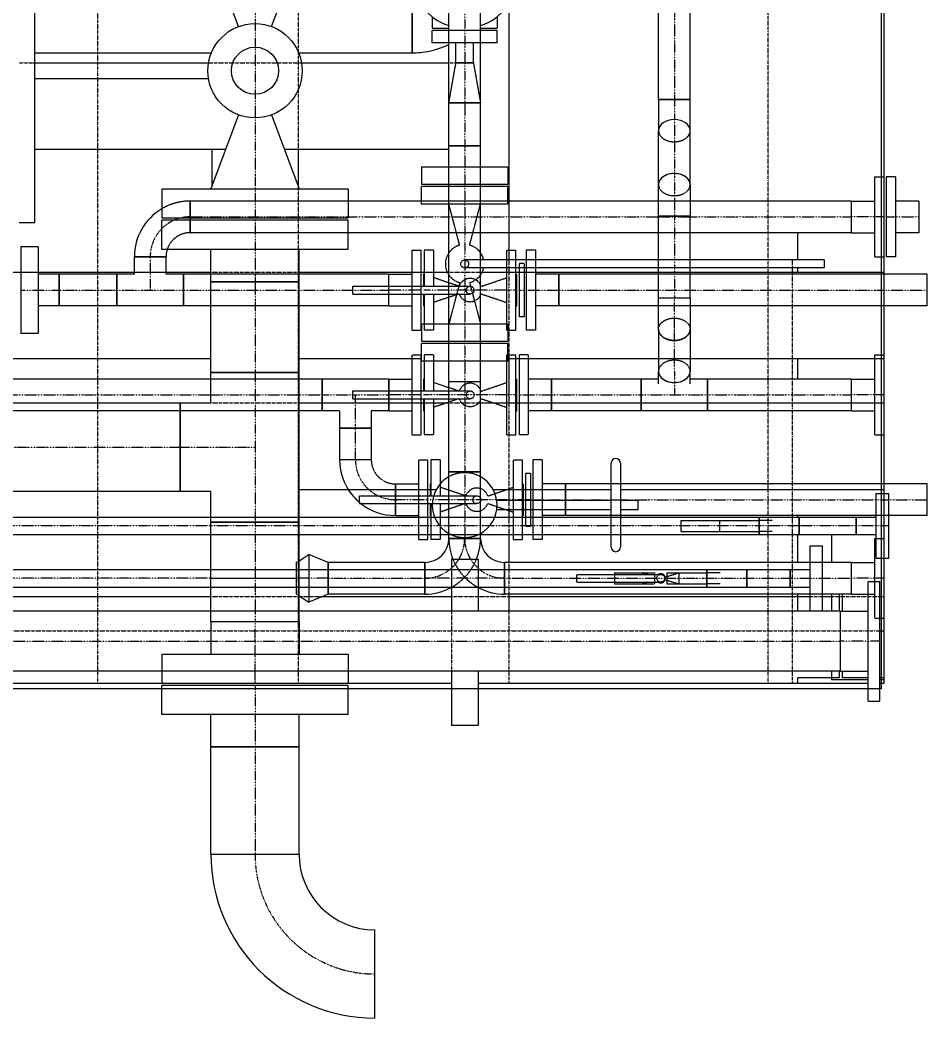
# Model space of a CAD drawing. Header units: millimetres. Extents: x -10011772 to -8149599, y 2847708 to 3434448.
# Drawn here: x -9516151 to -9512690, y 3169113 to 3172922 of the extents above; entities that cross this region are included whole.
import ezdxf

# ---------------------------------------------------------------- set-up
doc = ezdxf.new("R2010")
doc.units = ezdxf.units.MM
for name, pattern in [('DASHDOT2', [0.5, 0.25, -0.125, 0, -0.125]), ('DIVIDE2', [0.625, 0.25, -0.125, 0, -0.125, 0, -0.125]), ('HIDDEN2', [0.1875, 0.125, -0.0625])]:
    doc.linetypes.add(name, pattern=pattern)
doc.layers.add('总平面底图', color=9, linetype='Continuous')

# ---------------------------------------------------------------- blocks, each defined once
blk = doc.blocks.new('总平面底图 爆炸危险区 LOCATION I')
at = {"layer": '总平面底图', "linetype": 'Continuous'}
for p, q in [((218300, 121747.8), (218300, 124271.6)), ((217400, 123869.6), (217400, 122673.6)), ((217400, 122673.6), (217400, 123869.6)), ((217469.8, 121874.8), (217469.8, 123295.4)), ((217530.1, 121874.8), (217530.1, 123295.4)), ((217869.8, 122585.4), (217869.8, 123017.6)), ((217930.1, 122585.4), (217930.1, 123017.6)), ((216680, 122640.2), (216680, 122929.8)), ((217068.5, 122724.6), (217015.8, 122865.6)), ((217131.4, 122724.6), (217184.1, 122865.6)), ((217583.9, 122767.3), (217583.9, 122279.1)), ((217438, 122743), (217438, 122721.6)), ((217561.9, 122743), (217561.9, 122721.6)), ((217438, 122721.6), (217469.8, 122721.6)), ((217530.1, 122721.6), (217561.9, 122721.6)), ((217469.8, 122717.1), (217438, 122717.1)), ((217438, 122693.3), (217438, 122717.1)), ((217561.9, 122717.1), (217530.1, 122717.1)), ((217561.9, 122693.3), (217561.9, 122717.1)), ((217469.8, 122693.3), (217438, 122693.3)), ((217561.9, 122693.3), (217530.1, 122693.3)), ((217016.3, 122673.6), (216680, 122673.6)), ((217400, 122673.6), (217183.6, 122673.6)), ((216680, 122655.6), (217011.3, 122655.6)), ((216680, 122655.2), (217011.2, 122655.2)), ((217188.6, 122655.6), (217469.8, 122655.6)), ((216680, 122350.7), (216680, 122640.2)), ((216680, 122625.2), (217011.2, 122625.2)), ((217869.8, 122585.4), (217930.1, 122585.4)), ((217900, 122585.4), (217869.8, 122585.4)), ((217869.8, 122585.4), (217869.8, 122525.9)), ((217930.1, 122585.4), (217900, 122585.4)), ((217930.1, 122525.9), (217930.1, 122585.4)), ((217068.5, 122555.9), (217015.8, 122414.9)), ((217131.4, 122555.9), (217184.1, 122414.9)), ((217869.8, 122423), (217869.8, 122525.8)), ((217930.1, 122423), (217930.1, 122525.8)), ((216680, 122490.5), (217044, 122490.5)), ((217017.7, 122490.5), (217017.7, 122419.8)), ((217155.9, 122490.5), (217469.8, 122490.5)), ((217182.5, 122490.5), (217182.5, 122419.1)), ((217417.4, 122456.9), (217469.8, 122456.9)), ((217417.4, 122456.9), (217417.4, 122423.6)), ((217530.1, 122456.9), (217582.5, 122456.9)), ((217582.5, 122456.9), (217582.5, 122423.6)), ((218304.4, 122437.5), (218304.4, 122361.3)), ((218321.9, 122437.5), (218304.4, 122437.5)), ((218321.9, 122437.5), (218321.9, 122361.3)), ((217417.4, 122423.6), (217469.8, 122423.6)), ((217469.8, 122419.1), (217417.4, 122419.1)), ((217417.4, 122385.8), (217417.4, 122419.1)), ((217530.1, 122423.6), (217582.5, 122423.6)), ((217582.5, 122419.1), (217530.1, 122419.1)), ((217582.5, 122385.8), (217582.5, 122419.1)), ((217869.8, 122363.4), (217869.8, 122423)), ((217930.1, 122423), (217930.1, 122363.4)), ((216922.2, 122414.9), (217100, 122414.9)), ((216922.2, 122414.9), (216922.2, 122359.3)), ((217015.8, 122414.9), (217100, 122414.9)), ((217017.7, 122414.9), (217017.7, 122414.9)), ((217100, 122414.9), (217184.1, 122414.9)), ((217100, 122414.9), (217277.8, 122414.9)), ((217182.5, 122414.9), (217182.5, 122414.9)), ((217277.8, 122414.9), (217277.8, 122359.3)), ((217417.4, 122391.4), (217277.8, 122391.4)), ((217469.8, 122385.8), (217417.4, 122385.8)), ((217582.5, 122385.8), (217530.1, 122385.8)), ((217869.8, 122391.4), (217583.9, 122391.4)), ((218199.9, 122391.4), (217930.1, 122391.4)), ((218366.4, 122391.4), (218321.9, 122391.4)), ((218366.4, 122391.4), (218366.4, 122361.3)), ((216922.2, 122359.3), (217100, 122359.3)), ((216976.2, 122354.9), (216976.2, 122359.3)), ((216976.2, 122359.3), (216976.2, 122354.9)), ((217100, 122359.3), (217277.8, 122359.3)), ((217869.8, 122363.4), (217930.1, 122363.4)), ((217869.8, 122279.1), (217869.8, 122363.4)), ((217930.1, 122279.1), (217930.1, 122363.4)), ((218304.4, 122361.3), (218304.4, 122285.1)), ((218321.9, 122361.3), (218321.9, 122285.1)), ((218366.4, 122361.3), (218366.4, 122331.1)), ((216650, 122350.7), (216680, 122350.7)), ((217100, 122354.9), (216922.2, 122354.9)), ((216922.2, 122299.3), (216922.2, 122354.9)), ((217277.8, 122354.9), (217100, 122354.9)), ((217277.8, 122299.3), (217277.8, 122354.9)), ((217469.8, 122331.1), (217277.8, 122331.1)), ((217869.8, 122331.1), (217583.9, 122331.1)), ((218199.9, 122331.1), (217930.1, 122331.1)), ((218135.1, 122331.1), (218135.1, 122279.1)), ((218366.4, 122331.1), (218321.9, 122331.1)), ((216653.1, 122304.1), (216653.1, 122256.1)), ((216686.4, 122304.1), (216653.1, 122304.1)), ((216686.4, 122304.1), (216686.4, 122256.1)), ((216930.2, 122285.1), (216869.8, 122285.1)), ((216869.8, 122256.1), (216869.8, 122285.1)), ((216869.8, 122285.1), (216930.2, 122285.1)), ((217100, 122299.3), (216922.2, 122299.3)), ((216930.2, 122256.1), (216930.2, 122285.1)), ((217015.8, 122237.5), (217015.8, 122299.3)), ((217277.8, 122299.3), (217100, 122299.3)), ((217184.1, 122237.5), (217184.1, 122299.3)), ((217399.5, 122256.1), (217399.5, 122297.8)), ((217399.5, 122297.8), (217417.1, 122297.8)), ((217417.1, 122256.1), (217417.1, 122297.8)), ((217423, 122297.8), (217423, 122256.1)), ((217440.5, 122297.8), (217423, 122297.8)), ((217440.5, 122297.8), (217440.5, 122256.1)), ((217583.9, 122297.8), (217597.8, 122297.8)), ((217597.8, 122279.1), (217597.8, 122297.8)), ((217617.6, 122297.8), (217617.6, 122279.1)), ((217635.1, 122297.8), (217617.6, 122297.8)), ((217635.1, 122297.8), (217635.1, 122279.1)), ((218321.9, 122285.1), (218304.4, 122285.1)), ((218185.8, 122279.1), (217530.1, 122279.1)), ((218185.8, 122264.1), (217530.1, 122264.1)), ((217583.9, 122264.1), (217583.9, 122256.1)), ((217597.8, 122256.1), (217597.8, 122264.1)), ((217603.8, 122264.1), (217603.8, 122256.1)), ((217613.2, 122264.1), (217613.2, 122256.1)), ((217617.6, 122264.1), (217617.6, 122256.1)), ((217635.1, 122264.1), (217635.1, 122256.1)), ((217869.8, 122256.1), (217869.8, 122264.1)), ((217930.1, 122256.1), (217930.1, 122264.1)), ((218135.1, 122264.1), (218135.1, 122256.1)), ((218185.8, 122279.1), (218185.8, 122271.6)), ((218185.8, 122271.6), (218185.8, 122264.1)), ((216165, 122256.1), (217015.8, 122256.1)), ((217184.1, 122256.1), (217466.5, 122256.1)), ((217533.4, 122256.1), (218300, 122256.1)), ((218382.1, 122251.7), (218300, 122251.7)), ((218382.1, 122221.6), (218382.1, 122251.7)), ((217100, 122237.5), (217015.8, 122237.5)), ((217015.8, 122237.5), (217184.1, 122237.5)), ((217015.8, 122064.3), (217015.8, 122237.5)), ((217184.1, 122237.5), (217100, 122237.5)), ((217184.1, 122064.3), (217184.1, 122237.5)), ((218382.1, 122191.4), (218382.1, 122221.6)), ((218382.1, 122191.4), (218300, 122191.4)), ((217417.4, 122157.3), (217469.8, 122157.3)), ((217417.4, 122157.3), (217417.4, 122124)), ((217530.1, 122157.3), (217582.5, 122157.3)), ((217582.5, 122157.3), (217582.5, 122124)), ((217417.4, 122124), (217469.8, 122124)), ((217469.8, 122119.5), (217417.4, 122119.5)), ((217417.4, 122086.2), (217417.4, 122119.5)), ((217530.1, 122124), (217582.5, 122124)), ((217582.5, 122119.5), (217530.1, 122119.5)), ((217582.5, 122086.2), (217582.5, 122119.5)), ((216490.9, 122091), (217015.8, 122091)), ((217184.1, 122091), (217417.4, 122091)), ((217399.5, 122029.1), (217399.5, 122091)), ((217417.1, 122029.1), (217417.1, 122091)), ((217469.8, 122086.2), (217417.4, 122086.2)), ((217423, 122086.2), (217423, 122029.1)), ((217440.5, 122086.2), (217440.5, 122029.1)), ((217582.5, 122086.2), (217530.1, 122086.2)), ((217582.5, 122091), (218300, 122091)), ((217583.9, 122091), (217583.9, 122006.4)), ((217597.8, 122021.6), (217597.8, 122091)), ((217603.8, 122091), (217603.8, 122021.6)), ((217621.3, 122091), (217621.3, 122021.6)), ((217869.8, 122091), (217869.8, 122066.5)), ((217930.1, 122091), (217930.1, 122066.5)), ((218135.1, 122091), (218135.1, 122051.7)), ((217184.1, 122064.3), (217015.8, 122064.3)), ((217015.8, 122005.7), (217015.8, 122064.3)), ((217015.8, 122064.3), (217184.1, 122064.3)), ((217017.7, 122064.3), (217017.7, 122064.3)), ((217182.5, 122064.3), (217182.5, 122064.3)), ((217184.1, 121778.8), (217184.1, 122064.3)), ((217869.8, 122042.9), (217869.8, 122066.5)), ((217930.1, 122042.9), (217930.1, 122066.5)), ((217015.8, 122051.7), (216508.7, 122051.7)), ((217228.1, 122051.7), (217184.1, 122051.7)), ((217228.1, 122051.7), (217228.1, 122006.4)), ((217355.1, 122051.7), (217228.1, 122051.7)), ((217228.1, 122006.4), (217228.1, 122051.7)), ((217355.1, 122051.7), (217355.1, 122029.1)), ((217355.1, 122029.1), (217355.1, 122051.7)), ((217355.1, 122051.7), (217399.5, 122051.7)), ((217421.5, 122051.7), (217421.5, 122029.1)), ((217423, 122051.2), (217421.5, 122051.7)), ((217469.8, 122035.3), (217440.5, 122045.3)), ((217597.8, 122051.2), (217599.3, 122051.7)), ((217599.3, 122006.4), (217599.3, 122051.7)), ((217665.7, 122051.7), (217621.3, 122051.7)), ((217665.7, 122051.7), (217665.7, 122021.6)), ((217665.7, 122006.4), (217665.7, 122051.7)), ((217836.5, 122051.7), (217665.7, 122051.7)), ((217836.5, 122006.4), (217836.5, 122051.7)), ((217836.5, 122051.7), (217836.5, 122042.9)), ((217869.8, 122051.7), (217836.5, 122051.7)), ((217836.5, 122042.9), (217836.5, 122006.4)), ((217963.5, 122051.7), (217930.1, 122051.7)), ((217963.5, 122051.7), (217963.5, 122042.9)), ((217963.5, 122006.4), (217963.5, 122051.7)), ((218199.9, 122051.7), (217963.5, 122051.7)), ((217963.5, 122042.9), (217963.5, 122006.4)), ((217286.6, 122021.6), (217286.6, 122029.1)), ((217286.6, 122029.1), (217469.8, 122029.1)), ((217286.6, 122014.1), (217286.6, 122021.6)), ((217597.8, 122006.4), (217597.8, 122021.6)), ((217603.8, 122021.6), (217603.8, 122006.4)), ((217621.3, 122021.6), (217621.3, 122006.4)), ((217665.7, 122021.6), (217665.7, 122006.4)), ((216490.9, 122006.4), (217015.8, 122006.4)), ((216957.2, 122005.7), (216552.7, 122005.7)), ((216957.2, 121837.4), (216957.2, 122005.7)), ((216957.2, 122005.7), (216957.2, 121921.6)), ((217015.8, 122005.7), (216957.2, 122005.7)), ((217184.1, 122006.4), (217469.8, 122006.4)), ((217286.6, 122014.1), (217469.8, 122014.1)), ((217355.1, 122014.1), (217355.1, 122006.4)), ((217355.1, 122006.4), (217355.1, 122014.1)), ((217399.5, 122006.4), (217399.5, 122014.1)), ((217417.1, 122006.4), (217417.1, 122014.1)), ((217421.5, 122014.1), (217421.5, 122006.4)), ((217423, 122014.1), (217423, 122006.4)), ((217440.5, 122014.1), (217440.5, 122006.4)), ((217469.8, 122007.8), (217465.8, 122006.4)), ((217530.1, 122006.4), (218300, 122006.4)), ((216957.2, 121921.6), (216957.2, 121837.4)), ((217779.4, 121731.3), (217779.4, 121891.3)), ((217797.1, 121891.3), (217797.1, 121731.3)), ((217469.8, 121874.8), (217530.1, 121874.8)), ((217530.1, 121874.8), (217469.8, 121874.8)), ((217469.8, 121747.8), (217469.8, 121874.8)), ((217469.8, 121874.8), (217469.8, 121874.8)), ((217530.1, 121747.8), (217530.1, 121874.8)), ((217530.1, 121874.8), (217530.1, 121874.8)), ((218382.1, 121851.7), (218300, 121851.7)), ((218382.1, 121821.6), (218382.1, 121851.7)), ((216957.2, 121837.4), (216552.7, 121837.4)), ((216957.2, 121841.3), (216957.2, 121841.3)), ((217015.8, 121837.4), (216957.2, 121837.4)), ((217015.8, 121778.8), (217015.8, 121837.4)), ((217184.1, 121841.3), (217445.8, 121841.3)), ((217299.3, 121821.6), (217299.3, 121829.1)), ((217299.3, 121829.1), (217440.7, 121829.1)), ((217367.8, 121841.3), (217367.8, 121829.1)), ((217367.8, 121829.1), (217367.8, 121841.3)), ((217412.2, 121829.1), (217412.2, 121841.3)), ((217429.8, 121829.1), (217429.8, 121841.3)), ((217434.2, 121841.3), (217434.2, 121829.1)), ((217435.7, 121841.3), (217435.7, 121829.1)), ((217554.1, 121841.3), (217779.4, 121841.3)), ((217583.9, 121841.3), (217583.9, 121820.2)), ((217593, 121821.6), (217593, 121841.3)), ((217610.5, 121821.6), (217610.5, 121841.3)), ((217612, 121820.2), (217612, 121841.3)), ((217616.5, 121821.6), (217616.5, 121841.3)), ((217625.9, 121821.6), (217625.9, 121841.3)), ((217630.3, 121841.3), (217630.3, 121821.6)), ((217647.8, 121841.3), (217647.8, 121821.6)), ((217692.3, 121821.6), (217692.3, 121841.3)), ((217692.3, 121841.3), (217692.3, 121821.6)), ((217797.1, 121841.3), (218300, 121841.3)), ((218285.1, 121771.6), (218285.1, 121833.5)), ((218285.1, 121833.5), (218308.9, 121833.5)), ((218308.9, 121771.6), (218308.9, 121833.5)), ((217299.3, 121814.1), (217299.3, 121821.6)), ((217299.3, 121814.1), (217438.1, 121814.1)), ((217367.8, 121814.1), (217367.8, 121791.4)), ((217367.8, 121791.4), (217367.8, 121814.1)), ((217412.2, 121788.3), (217412.2, 121814.1)), ((217429.8, 121788.3), (217429.8, 121814.1)), ((217434.2, 121814.1), (217434.2, 121791.4)), ((217435.7, 121814.1), (217435.7, 121788.3)), ((217779.4, 121820.2), (217561.2, 121820.2)), ((217593, 121820.2), (217593, 121821.6)), ((217610.5, 121820.2), (217610.5, 121821.6)), ((217616.5, 121820.2), (217616.5, 121821.6)), ((217625.9, 121820.2), (217625.9, 121821.6)), ((217630.3, 121821.6), (217630.3, 121820.2)), ((217647.8, 121821.6), (217647.8, 121820.2)), ((217692.3, 121820.2), (217692.3, 121821.6)), ((217692.3, 121821.6), (217692.3, 121820.2)), ((217830.2, 121820.2), (217797.1, 121820.2)), ((217830.2, 121820.2), (217830.2, 121811.3)), ((217830.2, 121811.3), (217830.2, 121802.4)), ((218382.1, 121791.4), (218382.1, 121821.6)), ((216490.9, 121788.3), (217015.8, 121788.3)), ((217184.1, 121788.3), (217442.5, 121788.3)), ((217367.8, 121791.4), (217412.2, 121791.4)), ((217435.7, 121791.9), (217434.2, 121791.4)), ((217557.4, 121788.3), (217779.4, 121788.3)), ((217779.4, 121802.4), (217561.2, 121802.4)), ((217583.9, 121802.4), (217583.9, 121788.3)), ((217583.9, 121800.9), (217593, 121797.9)), ((217593, 121788.3), (217593, 121802.4)), ((217610.5, 121788.3), (217610.5, 121802.4)), ((217610.5, 121791.9), (217612, 121791.4)), ((217612, 121791.4), (217612, 121802.4)), ((217616.5, 121788.3), (217616.5, 121802.4)), ((217625.9, 121788.3), (217625.9, 121802.4)), ((217630.3, 121802.4), (217630.3, 121788.3)), ((217647.8, 121802.4), (217647.8, 121788.3)), ((217692.3, 121791.4), (217647.8, 121791.4)), ((217692.3, 121791.4), (217692.3, 121802.4)), ((217692.3, 121802.4), (217692.3, 121791.4)), ((217779.4, 121791.4), (217692.3, 121791.4)), ((217830.2, 121802.4), (217797.1, 121802.4)), ((218199.9, 121791.4), (217797.1, 121791.4)), ((217797.1, 121788.3), (218061.9, 121788.3)), ((218061.9, 121754.9), (218061.9, 121788.3)), ((218061.9, 121788.3), (218138, 121788.3)), ((218061.9, 121788.3), (218061.9, 121754.9)), ((218135.1, 121791.4), (218135.1, 121788.3)), ((218138, 121754.9), (218138, 121788.3)), ((218138.1, 121788.3), (218138.1, 121754.9)), ((218138.1, 121788.3), (218246.9, 121788.3)), ((218246.9, 121788.3), (218246.9, 121754.9)), ((218246.9, 121771.6), (218246.9, 121788.3)), ((218246.9, 121788.3), (218285.1, 121788.3)), ((218382.1, 121791.4), (218308.9, 121791.4)), ((217015.8, 121778.8), (217184.1, 121778.8)), ((217015.8, 121671.6), (217015.8, 121778.8)), ((217184.1, 121778.8), (217015.8, 121778.8)), ((217184.1, 121705.2), (217184.1, 121778.8)), ((218246.9, 121754.9), (218246.9, 121771.6)), ((218285.1, 121747.8), (218285.1, 121771.6)), ((218308.9, 121709.7), (218308.9, 121771.6)), ((216490.9, 121754.9), (217015.8, 121754.9)), ((217184.1, 121754.9), (217469.8, 121754.9)), ((217412.2, 121745.4), (217412.2, 121754.9)), ((217429.8, 121745.4), (217429.8, 121754.9)), ((217435.7, 121754.9), (217435.7, 121745.4)), ((217453.2, 121754.9), (217453.2, 121745.4)), ((217530.1, 121754.9), (217779.4, 121754.9)), ((217583.9, 121754.9), (217583.9, 121701.7)), ((217593, 121745.4), (217593, 121754.9)), ((217610.5, 121745.4), (217610.5, 121754.9)), ((217630.3, 121754.9), (217630.3, 121745.4)), ((217647.8, 121754.9), (217647.8, 121745.4)), ((217797.1, 121754.9), (218061.9, 121754.9)), ((218061.9, 121754.9), (218138, 121754.9)), ((218135.1, 121754.9), (218135.1, 121701.7)), ((218138.1, 121754.9), (218246.9, 121754.9)), ((218199.9, 121754.9), (218199.9, 121701.7)), ((218246.9, 121754.9), (218285.1, 121754.9)), ((217412.2, 121745.4), (217429.8, 121745.4)), ((217453.2, 121745.4), (217435.7, 121745.4)), ((217530.1, 121747.8), (217469.8, 121747.8)), ((217530.1, 121747.8), (217469.8, 121747.8)), ((217593, 121745.4), (217610.5, 121745.4)), ((217647.8, 121745.4), (217630.3, 121745.4)), ((218158.9, 121701.7), (218158.9, 121733.5)), ((218158.9, 121733.5), (218182.7, 121733.5)), ((218182.7, 121701.7), (218182.7, 121733.5)), ((218282.4, 121671.6), (218282.4, 121747.8)), ((218282.4, 121747.8), (218300, 121747.8)), ((218300, 121671.6), (218300, 121747.8)), ((217184.1, 121705.2), (217202.9, 121716.8)), ((217202.9, 121716.8), (217202.9, 121626.3)), ((217239.5, 121701.7), (217202.9, 121716.8)), ((217239.5, 121701.7), (217239.5, 121641.4)), ((217239.5, 121641.4), (217239.5, 121701.7)), ((217423.8, 121701.7), (217239.5, 121701.7)), ((217423.8, 121641.4), (217423.8, 121701.7)), ((217423.8, 121701.7), (217423.8, 121641.4)), ((217474.6, 121708.1), (217525.4, 121708.1)), ((217474.6, 121708.1), (217474.6, 121608.6)), ((217525.4, 121708.1), (217525.4, 121608.6)), ((217576.2, 121701.7), (217576.2, 121641.4)), ((217576.2, 121641.4), (217576.2, 121701.7)), ((218238, 121701.7), (217576.2, 121701.7)), ((218238, 121671.6), (218238, 121701.7)), ((218238, 121701.7), (218282.4, 121701.7)), ((218238, 121641.4), (218238, 121701.7)), ((218300, 121709.7), (218308.9, 121709.7)), ((215257.1, 121688.3), (217015.8, 121688.3)), ((215257.1, 121654.9), (217015.8, 121654.9)), ((217015.8, 121671.6), (217178.5, 121671.6)), ((217015.8, 121671.6), (217178.5, 121671.6)), ((217015.8, 121608.6), (217015.8, 121671.6)), ((218238, 121641.4), (218238, 121671.6)), ((218269.7, 121551.4), (218269.7, 121665.7)), ((218269.7, 121665.7), (218292, 121665.7)), ((218282.4, 121665.7), (218282.4, 121671.6)), ((218292, 121551.4), (218292, 121665.7)), ((218300, 121595.4), (218300, 121671.6)), ((215807.5, 121636.7), (217015.8, 121636.7)), ((217184.1, 121637.9), (217202.9, 121626.3)), ((217184.1, 121608.6), (217184.1, 121637.9)), ((217184.1, 121636.7), (217186.2, 121636.7)), ((217239.5, 121641.4), (217202.9, 121626.3)), ((217228, 121636.7), (217474.6, 121636.7)), ((217423.8, 121641.4), (217239.5, 121641.4)), ((218238, 121641.4), (217576.2, 121641.4)), ((217583.9, 121641.4), (217583.9, 121608.6)), ((217583.9, 121636.7), (218158.9, 121636.7)), ((218135.1, 121641.4), (218135.1, 121608.6)), ((218158.9, 121609.7), (218158.9, 121641.4)), ((218182.7, 121609.7), (218182.7, 121641.4)), ((218182.7, 121636.7), (218199.9, 121636.7)), ((218199.9, 121641.4), (218199.9, 121608.6)), ((218214.3, 121641.4), (218214.3, 121608.6)), ((218220.5, 121608.6), (218220.5, 121641.4)), ((218238, 121641.4), (218269.7, 121641.4)), ((218217.3, 121608.6), (215304.6, 121608.6)), ((218158.9, 121609.7), (218182.7, 121609.7)), ((218217.3, 121551.4), (218217.3, 121608.6)), ((218217.3, 121608.6), (218269.7, 121608.6)), ((218217.3, 121494.3), (218217.3, 121608.6)), ((218292, 121595.4), (218300, 121595.4)), ((218300, 121471.6), (218300, 121595.4)), ((218292, 121571.6), (218300, 121571.6)), ((218217.3, 121494.3), (218217.3, 121551.4)), ((218269.7, 121437.1), (218269.7, 121551.4)), ((218292, 121437.1), (218292, 121551.4)), ((218217.3, 121494.3), (215304.6, 121494.3)), ((216922.2, 121494.3), (216922.2, 121471.6)), ((217277.8, 121494.3), (217277.8, 121471.6)), ((217474.6, 121494.3), (217474.6, 121390.6)), ((217525.4, 121494.3), (217525.4, 121390.6)), ((218199.9, 121494.3), (218199.9, 121478)), ((218214.3, 121494.3), (218214.3, 121481.7)), ((218217.3, 121494.3), (218269.7, 121494.3)), ((218220.5, 121481.7), (218220.5, 121494.3)), ((211998.5, 121471.6), (217474.6, 121471.6)), ((212000, 121471.6), (217474.6, 121471.6)), ((217100, 121467.1), (216922.2, 121467.1)), ((216922.2, 121411.6), (216922.2, 121467.1)), ((217277.8, 121467.1), (217100, 121467.1)), ((217277.8, 121411.6), (217277.8, 121467.1)), ((217525.4, 121471.6), (218269.7, 121471.6)), ((217525.4, 121471.6), (218269.7, 121471.6)), ((218134.9, 121481.7), (218134.9, 121471.6)), ((218214.3, 121481.7), (218134.9, 121481.7)), ((218269.7, 121478), (218199.9, 121478)), ((218269.7, 121481.7), (218220.5, 121481.7)), ((218300, 121481.7), (218292, 121481.7)), ((218300, 121478), (218292, 121478)), ((218292, 121471.6), (218300, 121471.6)), ((218292, 121471.6), (218300, 121471.6)), ((218300, 121471.6), (218300, 121471.6)), ((218269.7, 121437.1), (218292, 121437.1)), ((217100, 121411.6), (216922.2, 121411.6)), ((217015.8, 121349.8), (217015.8, 121411.6)), ((217277.8, 121411.6), (217100, 121411.6)), ((217184.1, 121349.8), (217184.1, 121411.6)), ((217525.4, 121390.6), (217474.6, 121390.6)), ((217015.8, 121349.8), (217184.1, 121349.8)), ((217015.8, 121145.1), (217015.8, 121349.8)), ((217100, 121349.8), (217015.8, 121349.8)), ((217184.1, 121349.8), (217100, 121349.8)), ((217184.1, 121145.1), (217184.1, 121349.8)), ((217015.8, 121145.1), (217184.1, 121145.1)), ((217015.8, 121145.1), (217184.1, 121145.1)), ((217328.6, 120832.4), (217328.6, 121000.7))]:
    blk.add_line(p, q, dxfattribs=at)
at = {"layer": '总平面底图'}
for p, q in [((218294.8, 124260.9), (218294.8, 121460.9)), ((218294.8, 121460.9), (211994.8, 121460.9))]:
    blk.add_line(p, q, dxfattribs=at)
at = {"layer": '总平面底图', "linetype": 'DASHDOT2'}
for p, q in [((216800, 122673.6), (216800, 124026)), ((217182.5, 123869.6), (217182.5, 122490.5)), ((218079.3, 122279.1), (218079.3, 123026.9)), ((216800, 122655.6), (216800, 122673.6)), ((216650, 122655.6), (216680, 122655.6)), ((216800, 122490.5), (216800, 122655.6)), ((217011.3, 122655.6), (217188.6, 122655.6)), ((217469.8, 122655.6), (217497.1, 122655.6)), ((216800, 122256.1), (216800, 122490.5)), ((217182.5, 122419.1), (217182.5, 122414.9)), ((217182.5, 122414.9), (217182.5, 122064.3)), ((217583.9, 122279.1), (217583.9, 122264.1)), ((218079.3, 122264.1), (218079.3, 122279.1)), ((218079.3, 122256.1), (218079.3, 122264.1)), ((218124.6, 122279.1), (218124.6, 122264.1)), ((218124.6, 122264.1), (218124.6, 122256.1)), ((216800, 122091), (216800, 122256.1)), ((217015.8, 122256.1), (217184.1, 122256.1)), ((217466.5, 122256.1), (217583.9, 122256.1)), ((217583.9, 122256.1), (217583.9, 122091)), ((218079.3, 122091), (218079.3, 122256.1)), ((218124.6, 122256.1), (218124.6, 122091)), ((218199.9, 122256.1), (218300, 122256.1)), ((216800, 122006.4), (216800, 122091)), ((218079.3, 122006.4), (218079.3, 122091)), ((218124.6, 122091), (218124.6, 122006.4)), ((217182.5, 122064.3), (217182.5, 121471.6)), ((216800, 121837.4), (216800, 122006.4)), ((217015.8, 122006.4), (217184.1, 122006.4)), ((217469.8, 122006.4), (217583.9, 122006.4)), ((217583.9, 122006.4), (217583.9, 121841.3)), ((218079.3, 121841.3), (218079.3, 122006.4)), ((218124.6, 122006.4), (218124.6, 121841.3)), ((218199.9, 122006.4), (218300, 122006.4)), ((216800, 121788.3), (216800, 121837.4)), ((218079.3, 121788.3), (218079.3, 121841.3)), ((218124.6, 121841.3), (218124.6, 121788.3)), ((217583.9, 121820.2), (217583.9, 121802.4)), ((216800, 121754.9), (216800, 121788.3)), ((217583.9, 121788.3), (217583.9, 121754.9)), ((218079.3, 121754.9), (218079.3, 121788.3)), ((218124.6, 121788.3), (218124.6, 121754.9)), ((216800, 121688.3), (216800, 121754.9)), ((218079.3, 121701.7), (218079.3, 121754.9)), ((218124.6, 121754.9), (218124.6, 121701.7)), ((217583.9, 121701.7), (217583.9, 121641.4)), ((218079.3, 121641.4), (218079.3, 121701.7)), ((218124.6, 121701.7), (218124.6, 121641.4)), ((216800, 121654.9), (216800, 121688.3)), ((216800, 121608.6), (216800, 121654.9)), ((217015.8, 121636.7), (217184.1, 121636.7)), ((217186.2, 121636.7), (217228, 121636.7)), ((217474.6, 121636.7), (217583.9, 121636.7)), ((218079.3, 121608.6), (218079.3, 121641.4)), ((218124.6, 121641.4), (218124.6, 121608.6)), ((218135.1, 121636.7), (218300, 121636.7)), ((216800, 121471.6), (216800, 121608.6)), ((217474.6, 121608.6), (217474.6, 121494.3)), ((217583.9, 121608.6), (217583.9, 121471.6)), ((218079.3, 121471.6), (218079.3, 121608.6)), ((218124.6, 121608.6), (218124.6, 121471.6)), ((215095.3, 121571.6), (218300, 121571.6))]:
    blk.add_line(p, q, dxfattribs=at)
at = {"layer": '总平面底图', "linetype": 'DIVIDE2'}
for p, q in [((217500, 123295.4), (217500, 121874.8)), ((217900, 123017.6), (217900, 122585.4)), ((217100, 122921.2), (217100, 122359.3)), ((217900, 122585.4), (217900, 122585.4)), ((217900, 122585.4), (217900, 122585.4)), ((217900, 122585.4), (217900, 122547)), ((217900, 122547), (217900, 122525.9)), ((217900, 122525.9), (217900, 122525.9)), ((217900, 122525.9), (217900, 122525.9)), ((217900, 122525.8), (217900, 122444.2)), ((217900, 122444.2), (217900, 122423)), ((217900, 122423), (217900, 122423)), ((217900, 122423), (217900, 122423)), ((217900, 122423), (217900, 122363.4)), ((216976.2, 122361.3), (217277.8, 122361.3)), ((216976.2, 122361.3), (216976.2, 122361.3)), ((216976.2, 122361.3), (216976.2, 122361.3)), ((217277.8, 122361.3), (217469.8, 122361.3)), ((217469.8, 122361.3), (217583.9, 122361.3)), ((217583.9, 122361.3), (217869.8, 122361.3)), ((217869.8, 122361.3), (217930.1, 122361.3)), ((217900, 122363.5), (217900, 122363.5)), ((217900, 122363.4), (217900, 122363.5)), ((217900, 122363.4), (217900, 122363.4)), ((217900, 122363.4), (217900, 122279.1)), ((217930.1, 122361.3), (218199.9, 122361.3)), ((218199.9, 122361.3), (218238, 122361.3)), ((218300, 122361.3), (218238, 122361.3)), ((218304.4, 122361.3), (218366.4, 122361.3)), ((217100, 122354.9), (217100, 122237.5)), ((216900, 122285.1), (216900, 122256.1)), ((216900, 122285.1), (216900, 122285.1)), ((216900, 122285.1), (216900, 122285.1)), ((216900, 122285.1), (216900, 122285.1)), ((217900, 122279.1), (217900, 122264.1)), ((217900, 122264.1), (217900, 122256.1)), ((216900, 122256.1), (216900, 122221.6)), ((217900, 122256.1), (217900, 122206.6)), ((217100, 122237.5), (217100, 122064.3)), ((216653.1, 122221.6), (216726.2, 122221.6)), ((216726.2, 122221.6), (216836.5, 122221.6)), ((216836.5, 122221.6), (216836.5, 122221.6)), ((216836.5, 122221.6), (216963.5, 122221.6)), ((216963.5, 122221.6), (216963.5, 122221.6)), ((216963.5, 122221.6), (216963.5, 122221.6)), ((216963.5, 122221.6), (217355.1, 122221.6)), ((217417.1, 122221.6), (217355.1, 122221.6)), ((217599.3, 122221.6), (217421.5, 122221.6)), ((217603.8, 122221.6), (217613.2, 122221.6)), ((217617.6, 122221.6), (217679.6, 122221.6)), ((217679.6, 122221.6), (218300, 122221.6)), ((218300, 122221.6), (218382.1, 122221.6)), ((217900, 122206.6), (217900, 122206.6)), ((217900, 122206.6), (217900, 122206.6)), ((217900, 122146.8), (217900, 122206.6)), ((217900, 122146.8), (217900, 122146.8)), ((217900, 122146.8), (217900, 122146.8)), ((217900, 122091), (217900, 122146.8)), ((217900, 122066.5), (217900, 122091)), ((217100, 122064.3), (217100, 122064.3)), ((217100, 122064.3), (217100, 121778.8)), ((217900, 122066.5), (217900, 122066.5)), ((217900, 122066.5), (217900, 122045.1)), ((217900, 122045.1), (217900, 122021.6)), ((216508.7, 122021.6), (217015.8, 122021.6)), ((217015.8, 122021.6), (217184.1, 122021.6)), ((217184.1, 122021.6), (217228.1, 122021.6)), ((217228.1, 122021.6), (217286.6, 122021.6)), ((217228.1, 122021.6), (217228.1, 122021.6)), ((217286.6, 122021.6), (217355.1, 122021.6)), ((217291.6, 122014.1), (217291.6, 122021.6)), ((217355.1, 122021.6), (217355.1, 122021.6)), ((217355.1, 122021.6), (217355.1, 122021.6)), ((217417.1, 122021.6), (217355.1, 122021.6)), ((217469.8, 122021.6), (217421.5, 122021.6)), ((217583.9, 122021.6), (217469.8, 122021.6)), ((217599.3, 122021.6), (217583.9, 122021.6)), ((217603.8, 122021.6), (217665.7, 122021.6)), ((217665.7, 122021.6), (217836.5, 122021.6)), ((217836.5, 122021.6), (217836.5, 122021.6)), ((217836.5, 122021.6), (217963.5, 122021.6)), ((217963.5, 122021.6), (217963.4, 122021.6)), ((217963.4, 122021.6), (217963.4, 122021.6)), ((217963.5, 122021.6), (218199.9, 122021.6)), ((218199.9, 122021.6), (218238, 122021.6)), ((218300, 122021.6), (218238, 122021.6)), ((217291.6, 122006.4), (217291.6, 122014.1)), ((217291.6, 121958.1), (217291.6, 122006.4)), ((217291.6, 121958.1), (217291.6, 121958.1)), ((217291.6, 121897.8), (217291.6, 121958.1)), ((216552.7, 121921.6), (216957.2, 121921.6)), ((216957.2, 121921.6), (217100, 121921.6)), ((216957.2, 121921.6), (216957.2, 121921.6)), ((217291.6, 121897.7), (217291.6, 121897.8)), ((217291.6, 121897.8), (217291.6, 121897.8)), ((217500, 121874.8), (217500, 121874.8)), ((217500, 121874.8), (217500, 121747.8)), ((217367.8, 121821.6), (217367.8, 121821.6)), ((217367.8, 121821.6), (217367.8, 121821.6)), ((217429.8, 121821.6), (217367.8, 121821.6)), ((217438.9, 121821.6), (217434.2, 121821.6)), ((217583.9, 121821.6), (217438.9, 121821.6)), ((217612, 121821.6), (217583.9, 121821.6)), ((217625.9, 121821.6), (217616.5, 121821.6)), ((217630.3, 121821.6), (217692.3, 121821.6)), ((217692.3, 121821.6), (217779.4, 121821.6)), ((217779.4, 121821.6), (217797.1, 121821.6)), ((217797.1, 121821.6), (218199.9, 121821.6)), ((218199.9, 121821.6), (218308.9, 121821.6)), ((218308.9, 121821.6), (218382.1, 121821.6)), ((217015.8, 121771.6), (216490.9, 121771.6)), ((217184.1, 121771.6), (217015.8, 121771.6)), ((217100, 121778.8), (217100, 121671.6)), ((217100, 121778.8), (217100, 121778.8)), ((217100, 121778.8), (217100, 121778.8)), ((217452.4, 121771.6), (217184.1, 121771.6)), ((217547.5, 121771.6), (217452.4, 121771.6)), ((217779.4, 121771.6), (217547.5, 121771.6)), ((217797.1, 121771.6), (217779.4, 121771.6)), ((218061.9, 121771.6), (217797.1, 121771.6)), ((218138, 121771.6), (218061.9, 121771.6)), ((218061.9, 121771.6), (218061.9, 121771.6)), ((218061.9, 121771.6), (218061.9, 121771.6)), ((218138.1, 121771.6), (218138, 121771.6)), ((218246.9, 121771.6), (218138.1, 121771.6)), ((218308.9, 121771.6), (218246.9, 121771.6)), ((217500, 121747.8), (217500, 121747.8)), ((217500, 121747.8), (217500, 121747.8)), ((217500, 121747.8), (217500, 121747.8)), ((217500, 121747.7), (217500, 121747.8)), ((217015.8, 121671.6), (215257.1, 121671.6)), ((217100, 121671.6), (217100, 121671.6)), ((217100, 121671.6), (217100, 121671.6)), ((217100, 121671.6), (217100, 121608.6)), ((217239.4, 121671.6), (217184.1, 121671.6)), ((217239.5, 121671.6), (217239.4, 121671.6)), ((217239.5, 121671.6), (217239.5, 121671.6)), ((217239.5, 121671.6), (217423.8, 121671.6)), ((217423.8, 121671.6), (217423.8, 121671.6)), ((217423.8, 121671.6), (217423.8, 121671.6)), ((217576.1, 121671.6), (217423.8, 121671.6)), ((217576.1, 121671.6), (217576.1, 121671.6)), ((217576.2, 121671.6), (217576.1, 121671.6)), ((217576.2, 121671.6), (218238, 121671.6)), ((218300, 121671.6), (218238, 121671.6)), ((217100, 121608.6), (217100, 121588.9)), ((217100, 121494.3), (217100, 121588.9)), ((215304.6, 121551.4), (218217.3, 121551.4)), ((218292, 121551.4), (218217.3, 121551.4)), ((217100, 121471.6), (217100, 121494.3)), ((217100, 121467.1), (217100, 121349.8)), ((217100, 121349.8), (217100, 121145.1)), ((217100, 121145.1), (217100, 121145.1)), ((217100, 121145.1), (217100, 121145.1)), ((217328.5, 120916.5), (217328.5, 120916.5)), ((217328.5, 120916.5), (217328.6, 120916.5))]:
    blk.add_line(p, q, dxfattribs=at)
at = {"layer": '总平面底图', "linetype": 'HIDDEN2'}
for p, q in [((217500, 122717.1), (217469.8, 122717.1)), ((217530.1, 122717.1), (217500, 122717.1)), ((217500, 122693.3), (217469.8, 122693.3)), ((217483.3, 122655.1), (217483.3, 122693.3)), ((217530.1, 122693.3), (217500, 122693.3)), ((217516.7, 122655.1), (217516.7, 122693.3)), ((217469.8, 122578.9), (217483.3, 122655.1)), ((217483.3, 122655.1), (217500, 122655.1)), ((217500, 122655.1), (217483.3, 122655.1)), ((217500, 122655.1), (217516.7, 122655.1)), ((217516.7, 122655.1), (217500, 122655.1)), ((217516.7, 122655.1), (217530.1, 122578.9)), ((217469.8, 122578.9), (217500, 122578.9)), ((217530.1, 122578.9), (217469.8, 122578.9)), ((217500, 122578.9), (217530.1, 122578.9)), ((217530.1, 122496.7), (217469.8, 122496.7)), ((217469.8, 122496.7), (217500, 122496.7)), ((217500, 122496.7), (217530.1, 122496.7)), ((217469.8, 122456.9), (217500, 122456.9)), ((217500, 122456.9), (217530.1, 122456.9)), ((218282.4, 122361.3), (218282.4, 122437.5)), ((218282.4, 122437.5), (218300, 122437.5)), ((217469.8, 122423.6), (217500, 122423.6)), ((217500, 122419.1), (217469.8, 122419.1)), ((217500, 122423.6), (217530.1, 122423.6)), ((217530.1, 122419.1), (217500, 122419.1)), ((216976.2, 122359.3), (216976.2, 122391.4)), ((217277.8, 122391.4), (216976.2, 122391.4)), ((216976.2, 122391.4), (216976.2, 122359.3)), ((217583.9, 122391.4), (217417.4, 122391.4)), ((217500, 122385.8), (217469.8, 122385.8)), ((217500, 122385.8), (217469.8, 122385.8)), ((217490.5, 122307.2), (217469.8, 122385.8)), ((217530.1, 122385.8), (217500, 122385.8)), ((217530.1, 122385.8), (217500, 122385.8)), ((217509.4, 122307.2), (217530.1, 122385.8)), ((217930.1, 122391.4), (217869.8, 122391.4)), ((218238, 122391.4), (218199.9, 122391.4)), ((218238, 122361.3), (218238, 122391.4)), ((218238, 122391.4), (218282.4, 122391.4)), ((218238, 122331.1), (218238, 122391.4)), ((218238, 122331.1), (218238, 122361.3)), ((218282.4, 122285.1), (218282.4, 122361.3)), ((216976.2, 122331.1), (216976.2, 122354.9)), ((216976.2, 122354.9), (216976.2, 122331.1)), ((217277.8, 122331.1), (216976.2, 122331.1)), ((217583.9, 122331.1), (217469.8, 122331.1)), ((217930.1, 122331.1), (217869.8, 122331.1)), ((218238, 122331.1), (218199.9, 122331.1)), ((218238, 122331.1), (218282.4, 122331.1)), ((217580.3, 122221.6), (217580.3, 122297.8)), ((217580.3, 122297.8), (217583.9, 122297.8)), ((218282.4, 122285.1), (218300, 122285.1)), ((217530.1, 122279.1), (217500, 122279.1)), ((217530.1, 122264.1), (217500, 122264.1)), ((217597.8, 122264.1), (217597.8, 122279.1)), ((217603.8, 122272.4), (217603.8, 122264.1)), ((217613.2, 122272.4), (217603.8, 122272.4)), ((217613.2, 122272.4), (217613.2, 122264.1)), ((217617.6, 122279.1), (217617.6, 122264.1)), ((217635.1, 122279.1), (217635.1, 122264.1)), ((217869.8, 122264.1), (217869.8, 122279.1)), ((217930.1, 122264.1), (217930.1, 122279.1)), ((216653.1, 122256.1), (216653.1, 122221.6)), ((216686.4, 122256.1), (216686.4, 122221.6)), ((216726.2, 122251.7), (216686.4, 122251.7)), ((216726.2, 122191.4), (216726.2, 122251.7)), ((216836.5, 122251.7), (216726.2, 122251.7)), ((216726.2, 122251.7), (216726.2, 122221.6)), ((216836.5, 122251.7), (216836.5, 122191.4)), ((216869.8, 122251.7), (216836.5, 122251.7)), ((216836.5, 122191.4), (216836.5, 122251.7)), ((216869.8, 122251.7), (216869.8, 122256.1)), ((216930.2, 122251.7), (216930.2, 122256.1)), ((216963.5, 122251.7), (216930.2, 122251.7)), ((216963.5, 122251.7), (216963.5, 122191.4)), ((216963.5, 122221.6), (216963.5, 122251.7)), ((217355.1, 122251.7), (216963.5, 122251.7)), ((217355.1, 122221.6), (217355.1, 122251.7)), ((217355.1, 122221.6), (217355.1, 122251.7)), ((217355.1, 122251.7), (217399.5, 122251.7)), ((217399.5, 122221.6), (217399.5, 122256.1)), ((217417.1, 122221.6), (217417.1, 122256.1)), ((217421.5, 122251.7), (217421.5, 122229.1)), ((217423, 122251.2), (217421.5, 122251.7)), ((217423, 122256.1), (217423, 122229.1)), ((217440.5, 122256.1), (217440.5, 122229.1)), ((217488.3, 122229.1), (217440.5, 122245.3)), ((217531.5, 122228.7), (217580.3, 122245.3)), ((217597.8, 122221.6), (217597.8, 122256.1)), ((217597.8, 122251.2), (217599.3, 122251.7)), ((217599.3, 122191.4), (217599.3, 122251.7)), ((217603.8, 122256.1), (217603.8, 122221.6)), ((217613.2, 122256.1), (217613.2, 122221.6)), ((217617.6, 122256.1), (217617.6, 122221.6)), ((217635.1, 122256.1), (217635.1, 122221.6)), ((217679.6, 122251.7), (217635.1, 122251.7)), ((217679.6, 122251.7), (217679.6, 122221.6)), ((217679.6, 122221.6), (217679.6, 122251.7)), ((218300, 122251.7), (217679.6, 122251.7)), ((217869.8, 122206.6), (217869.8, 122256.1)), ((217930.1, 122206.6), (217930.1, 122256.1)), ((217286.6, 122221.6), (217286.6, 122229.1)), ((217286.6, 122229.1), (217510.4, 122229.1)), ((217490.5, 122235.9), (217469.8, 122157.3)), ((217509.4, 122235.9), (217530.1, 122157.3)), ((216653.1, 122221.6), (216653.1, 122139)), ((216686.4, 122221.6), (216686.4, 122139)), ((216726.2, 122221.6), (216726.2, 122191.4)), ((216963.5, 122191.4), (216963.5, 122221.6)), ((217286.6, 122214.1), (217286.6, 122221.6)), ((217286.6, 122214.1), (217510.4, 122214.1)), ((217355.1, 122191.4), (217355.1, 122221.6)), ((217355.1, 122191.4), (217355.1, 122221.6)), ((217399.5, 122145.4), (217399.5, 122221.6)), ((217417.1, 122145.4), (217417.1, 122221.6)), ((217421.5, 122214.1), (217421.5, 122191.4)), ((217423, 122214.1), (217423, 122145.4)), ((217440.5, 122214.1), (217440.5, 122145.4)), ((217488.3, 122214.1), (217440.5, 122197.9)), ((217531.5, 122214.4), (217580.3, 122197.9)), ((217580.3, 122145.4), (217580.3, 122221.6)), ((217597.8, 122145.4), (217597.8, 122221.6)), ((217603.8, 122221.6), (217603.8, 122170.8)), ((217613.2, 122221.6), (217613.2, 122170.8)), ((217617.6, 122221.6), (217617.6, 122145.4)), ((217635.1, 122221.6), (217635.1, 122145.4)), ((217679.6, 122221.6), (217679.6, 122191.4)), ((217679.6, 122191.4), (217679.6, 122221.6)), ((216726.2, 122191.4), (216686.4, 122191.4)), ((216836.5, 122191.4), (216726.2, 122191.4)), ((216963.5, 122191.4), (216836.5, 122191.4)), ((217355.1, 122191.4), (216963.5, 122191.4)), ((217355.1, 122191.4), (217399.5, 122191.4)), ((217423, 122191.9), (217421.5, 122191.4)), ((217597.8, 122191.9), (217599.3, 122191.4)), ((217679.6, 122191.4), (217635.1, 122191.4)), ((218300, 122191.4), (217679.6, 122191.4)), ((217869.8, 122206.6), (217930.1, 122206.6)), ((217869.8, 122146.8), (217869.8, 122206.6)), ((217869.8, 122206.6), (217930.1, 122206.6)), ((217930.1, 122206.6), (217930.1, 122146.8)), ((217613.2, 122170.8), (217603.8, 122170.8)), ((217469.8, 122157.3), (217530.1, 122157.3)), ((217469.8, 122157.3), (217500, 122157.3)), ((217500, 122157.3), (217530.1, 122157.3)), ((216686.4, 122139), (216653.1, 122139)), ((217399.5, 122145.4), (217417.1, 122145.4)), ((217440.5, 122145.4), (217423, 122145.4)), ((217580.3, 122145.4), (217597.8, 122145.4)), ((217635.1, 122145.4), (217617.6, 122145.4)), ((217869.8, 122146.8), (217869.8, 122091)), ((217930.1, 122146.8), (217930.1, 122091)), ((217469.8, 122124), (217500, 122124)), ((217500, 122119.5), (217469.8, 122119.5)), ((217500, 122124), (217530.1, 122124)), ((217530.1, 122119.5), (217500, 122119.5)), ((217399.5, 122091), (217399.5, 122097.8)), ((217399.5, 122097.8), (217417.1, 122097.8)), ((217417.1, 122091), (217417.1, 122097.8)), ((217423, 122097.8), (217423, 122086.2)), ((217440.5, 122097.8), (217423, 122097.8)), ((217440.5, 122097.8), (217440.5, 122086.2)), ((217580.3, 122021.6), (217580.3, 122097.8)), ((217580.3, 122097.8), (217597.8, 122097.8)), ((217597.8, 122091), (217597.8, 122097.8)), ((217603.8, 122097.8), (217603.8, 122091)), ((217621.3, 122097.8), (217603.8, 122097.8)), ((217621.3, 122097.8), (217621.3, 122091)), ((218282.4, 122021.6), (218282.4, 122097.8)), ((218282.4, 122097.8), (218300, 122097.8)), ((217500, 122086.2), (217469.8, 122086.2)), ((217530.1, 122086.2), (217500, 122086.2)), ((217184.1, 122051.7), (217015.8, 122051.7)), ((217500, 122046.4), (217469.8, 122046.4)), ((217530.1, 122046.4), (217469.8, 122046.4)), ((217530.1, 122046.4), (217500, 122046.4)), ((217531.5, 122028.7), (217580.3, 122045.3)), ((218238, 122051.7), (218199.9, 122051.7)), ((218238, 122021.6), (218238, 122051.7)), ((218238, 122051.7), (218282.4, 122051.7)), ((218238, 121991.4), (218238, 122051.7)), ((217355.1, 122029.1), (217355.1, 122014.1)), ((217355.1, 122021.6), (217355.1, 122029.1)), ((217355.1, 122014.1), (217355.1, 122021.6)), ((217399.5, 122021.6), (217399.5, 122029.1)), ((217399.5, 122014.1), (217399.5, 122021.6)), ((217417.1, 122021.6), (217417.1, 122029.1)), ((217417.1, 122014.1), (217417.1, 122021.6)), ((217488.3, 122029.1), (217469.8, 122035.3)), ((217469.8, 122029.1), (217510.4, 122029.1)), ((217580.3, 121945.4), (217580.3, 122021.6)), ((218238, 121991.4), (218238, 122021.6)), ((218282.4, 121945.4), (218282.4, 122021.6)), ((217228.1, 122006.4), (217228.1, 121991.4)), ((217228.1, 121991.4), (217228.1, 122006.4)), ((217355.1, 122006.4), (217355.1, 121991.4)), ((217355.1, 121991.4), (217355.1, 122006.4)), ((217399.5, 121945.4), (217399.5, 122006.4)), ((217417.1, 121945.4), (217417.1, 122006.4)), ((217421.5, 122006.4), (217421.5, 121991.4)), ((217423, 122006.4), (217423, 121945.4)), ((217440.5, 122006.4), (217440.5, 121945.4)), ((217465.8, 122006.4), (217440.5, 121997.9)), ((217488.3, 122014.1), (217469.8, 122007.8)), ((217469.8, 122014.1), (217510.4, 122014.1)), ((217531.5, 122014.4), (217580.3, 121997.9)), ((217597.8, 121945.4), (217597.8, 122006.4)), ((217599.3, 121991.4), (217599.3, 122006.4)), ((217603.8, 122006.4), (217603.8, 121945.4)), ((217621.3, 122006.4), (217621.3, 121945.4)), ((217665.7, 122006.4), (217665.7, 121991.4)), ((217665.7, 121991.4), (217665.7, 122006.4)), ((217836.5, 121991.4), (217836.5, 122006.4)), ((217836.5, 122006.4), (217836.5, 121991.4)), ((217963.5, 122006.4), (217963.5, 121991.4)), ((217963.5, 121991.4), (217963.5, 122006.4)), ((217228.1, 121991.4), (216152.1, 121991.4)), ((217261.4, 121991.4), (217228.1, 121991.4)), ((217261.4, 121991.4), (217261.4, 121958.1)), ((217355.1, 121991.4), (217321.7, 121991.4)), ((217321.7, 121991.4), (217321.7, 121958.1)), ((217355.1, 121991.4), (217399.5, 121991.4)), ((217423, 121991.9), (217421.5, 121991.4)), ((217597.8, 121991.9), (217599.3, 121991.4)), ((217665.7, 121991.4), (217621.3, 121991.4)), ((217836.5, 121991.4), (217665.7, 121991.4)), ((217963.5, 121991.4), (217836.5, 121991.4)), ((218238, 121991.4), (217963.5, 121991.4)), ((218238, 121991.4), (218282.4, 121991.4)), ((217261.4, 121958.1), (217291.6, 121958.1)), ((217291.6, 121958.1), (217261.4, 121958.1)), ((217261.4, 121958.1), (217261.4, 121897.8)), ((217291.6, 121958.1), (217321.7, 121958.1)), ((217321.7, 121958.1), (217291.6, 121958.1)), ((217321.7, 121958.1), (217321.7, 121897.8)), ((217399.5, 121945.4), (217417.1, 121945.4)), ((217440.5, 121945.4), (217423, 121945.4)), ((217580.3, 121945.4), (217597.8, 121945.4)), ((217621.3, 121945.4), (217603.8, 121945.4)), ((218282.4, 121945.4), (218300, 121945.4)), ((217321.7, 121897.8), (217261.4, 121897.8)), ((217291.6, 121897.8), (217261.4, 121897.8)), ((217321.7, 121897.8), (217291.6, 121897.8)), ((217412.2, 121841.3), (217412.2, 121897.8)), ((217412.2, 121897.8), (217429.8, 121897.8)), ((217429.8, 121841.3), (217429.8, 121897.8)), ((217435.7, 121897.8), (217435.7, 121841.3)), ((217453.2, 121897.8), (217435.7, 121897.8)), ((217453.2, 121897.8), (217453.2, 121829.1)), ((217593, 121841.3), (217593, 121897.8)), ((217593, 121897.8), (217610.5, 121897.8)), ((217610.5, 121841.3), (217610.5, 121897.8)), ((217630.3, 121897.8), (217630.3, 121841.3)), ((217647.8, 121897.8), (217630.3, 121897.8)), ((217647.8, 121897.8), (217647.8, 121841.3)), ((217616.5, 121841.3), (217616.5, 121872.4)), ((217616.5, 121872.4), (217625.9, 121872.4)), ((217625.9, 121841.3), (217625.9, 121872.4)), ((217367.8, 121851.7), (217367.8, 121841.3)), ((217367.8, 121841.3), (217367.8, 121851.7)), ((217367.8, 121851.7), (217412.2, 121851.7)), ((217434.2, 121851.7), (217434.2, 121841.3)), ((217435.7, 121851.2), (217434.2, 121851.7)), ((217501, 121829.1), (217453.2, 121845.3)), ((217544.2, 121828.7), (217593, 121845.3)), ((217610.5, 121851.2), (217612, 121851.7)), ((217612, 121841.3), (217612, 121851.7)), ((217692.3, 121851.7), (217647.8, 121851.7)), ((217692.3, 121841.3), (217692.3, 121851.7)), ((218300, 121851.7), (217692.3, 121851.7)), ((217692.3, 121851.7), (217692.3, 121841.3)), ((217367.8, 121829.1), (217367.8, 121814.1)), ((217367.8, 121821.6), (217367.8, 121829.1)), ((217412.2, 121821.6), (217412.2, 121829.1)), ((217429.8, 121821.6), (217429.8, 121829.1)), ((217440.7, 121829.1), (217523.1, 121829.1)), ((217367.8, 121814.1), (217367.8, 121821.6)), ((217412.2, 121814.1), (217412.2, 121821.6)), ((217429.8, 121814.1), (217429.8, 121821.6)), ((217438.1, 121814.1), (217523.1, 121814.1)), ((217453.2, 121814.1), (217453.2, 121754.9)), ((217501, 121814.1), (217453.2, 121797.9)), ((217544.2, 121814.4), (217583.9, 121800.9)), ((217593, 121802.4), (217593, 121820.2)), ((217610.5, 121802.4), (217610.5, 121820.2)), ((217612, 121802.4), (217612, 121820.2)), ((217616.5, 121802.4), (217616.5, 121820.2)), ((217625.9, 121802.4), (217625.9, 121820.2)), ((217630.3, 121820.2), (217630.3, 121802.4)), ((217647.8, 121820.2), (217647.8, 121802.4)), ((217692.3, 121802.4), (217692.3, 121820.2)), ((217692.3, 121820.2), (217692.3, 121802.4)), ((217015.8, 121788.3), (217184.1, 121788.3)), ((217412.2, 121754.9), (217412.2, 121788.3)), ((217429.8, 121754.9), (217429.8, 121788.3)), ((217435.7, 121788.3), (217435.7, 121754.9)), ((217442.5, 121788.3), (217557.4, 121788.3)), ((217593, 121754.9), (217593, 121788.3)), ((217610.5, 121754.9), (217610.5, 121788.3)), ((217616.5, 121770.8), (217616.5, 121788.3)), ((217625.9, 121770.8), (217625.9, 121788.3)), ((217630.3, 121788.3), (217630.3, 121754.9)), ((217647.8, 121788.3), (217647.8, 121754.9)), ((217797.1, 121791.4), (217779.4, 121791.4)), ((217779.4, 121788.3), (217797.1, 121788.3)), ((218308.9, 121791.4), (218199.9, 121791.4)), ((217616.5, 121770.8), (217625.9, 121770.8)), ((217912.3, 121782.2), (217912.3, 121760.9)), ((217912.3, 121782.2), (218061.9, 121782.2)), ((217985.9, 121782.2), (217985.9, 121760.9)), ((218061.9, 121782.2), (218061.9, 121760.9)), ((218087.1, 121782.2), (218061.9, 121782.2)), ((217015.8, 121754.9), (217184.1, 121754.9)), ((217469.8, 121754.9), (217530.1, 121754.9)), ((217779.4, 121754.9), (217797.1, 121754.9)), ((217912.3, 121760.9), (218061.9, 121760.9)), ((218087.1, 121760.9), (218061.9, 121760.9)), ((217469.8, 121747.8), (217500, 121747.8)), ((217500, 121747.8), (217530.1, 121747.8)), ((218285.1, 121709.7), (218285.1, 121747.8)), ((217178.5, 121701.7), (217184.1, 121705.2)), ((217178.5, 121701.7), (217178.5, 121641.4)), ((217184.1, 121671.6), (217184.1, 121705.2)), ((218158.9, 121671.6), (218158.9, 121701.7)), ((218182.7, 121671.6), (218182.7, 121701.7)), ((218285.1, 121709.7), (218300, 121709.7)), ((217015.8, 121688.3), (217961.9, 121688.3)), ((217714.1, 121671.6), (217714.1, 121679.1)), ((217714.1, 121679.1), (217874.1, 121679.1)), ((217786.1, 121682.2), (217786.1, 121660.9)), ((217786.1, 121682.2), (217862.3, 121682.2)), ((217839.3, 121682.2), (217839.3, 121679.1)), ((217849.7, 121679.1), (217839.3, 121682.2)), ((217862.3, 121682.2), (217862.3, 121660.9)), ((217882.5, 121674.1), (217908.9, 121682.2)), ((217885.9, 121682.2), (217885.9, 121660.9)), ((217885.9, 121682.2), (217961.9, 121682.2)), ((217908.9, 121660.9), (217908.9, 121682.2)), ((217961.9, 121688.3), (217961.9, 121654.9)), ((217961.9, 121654.9), (217961.9, 121688.3)), ((217961.9, 121688.3), (218038, 121688.3)), ((217961.9, 121682.2), (217961.9, 121660.9)), ((217987.1, 121682.2), (217961.9, 121682.2)), ((218038, 121654.9), (218038, 121688.3)), ((218038.1, 121688.3), (218038.1, 121654.9)), ((218038.1, 121688.3), (218120.7, 121688.3)), ((218120.7, 121688.3), (218120.7, 121654.9)), ((218120.7, 121671.6), (218120.7, 121688.3)), ((218120.7, 121688.3), (218158.9, 121688.3)), ((217015.8, 121654.9), (217961.9, 121654.9)), ((217178.5, 121671.6), (217184.1, 121671.6)), ((217178.5, 121671.6), (217184.1, 121671.6)), ((217184.1, 121637.9), (217184.1, 121671.6)), ((217714.1, 121664.1), (217714.1, 121671.6)), ((217714.1, 121664.1), (217874.1, 121664.1)), ((217786.1, 121660.9), (217862.3, 121660.9)), ((217839.3, 121664.1), (217839.3, 121660.9)), ((217849.7, 121664.1), (217839.3, 121660.9)), ((217882.5, 121669), (217908.9, 121660.9)), ((217885.9, 121660.9), (217961.9, 121660.9)), ((217987.1, 121660.9), (217961.9, 121660.9)), ((217961.9, 121654.9), (218038, 121654.9)), ((218038.1, 121654.9), (218120.7, 121654.9)), ((218120.7, 121654.9), (218120.7, 121671.6)), ((218120.7, 121654.9), (218158.9, 121654.9)), ((218158.9, 121641.4), (218158.9, 121671.6)), ((218182.7, 121641.4), (218182.7, 121671.6)), ((218282.4, 121595.4), (218282.4, 121665.7)), ((217178.5, 121641.4), (217184.1, 121637.9)), ((218269.7, 121641.4), (218282.4, 121641.4)), ((217015.8, 121588.9), (217015.8, 121608.6)), ((217184.1, 121588.9), (217184.1, 121608.6)), ((217015.8, 121588.9), (217100, 121588.9)), ((217015.8, 121588.9), (217015.8, 121527.1)), ((217015.8, 121588.9), (217184.1, 121588.9)), ((217100, 121588.9), (217184.1, 121588.9)), ((217184.1, 121588.9), (217184.1, 121527.1)), ((218282.4, 121595.4), (218292, 121595.4)), ((216922.2, 121527.1), (217100, 121527.1)), ((216922.2, 121527.1), (216922.2, 121494.3)), ((217100, 121527.1), (217277.8, 121527.1)), ((217277.8, 121527.1), (217277.8, 121494.3))]:
    blk.add_line(p, q, dxfattribs=at)
at = {"layer": '总平面底图', "linetype": 'Continuous'}
for radius in [90, 45]:
    blk.add_circle((217100, 122640.2), radius, dxfattribs=at)
at = {"layer": '总平面底图', "linetype": 'HIDDEN2'}
for centre in [(217500, 122271.6), (217510.4, 122221.6), (217510.4, 122021.6), (217523.1, 121821.6), (217874.1, 121671.6)]:
    blk.add_circle(centre, 7.5, dxfattribs=at)
at = {"layer": '总平面底图', "linetype": 'Continuous'}
for centre, radius, start, end in [((217500, 122821.6), 100, 107.5552, 252.4448), ((217500, 122821.6), 100, 287.5552, 72.4448), ((216976.2, 122285.1), 106.4, 120.5388, 180), ((216976.2, 122285.1), 46, 161.9801, 180), ((217500, 122271.6), 36.9, 144.8409, 215.1591), ((217500, 122271.6), 36.9, 11.7293, 35.1591), ((217500, 122271.6), 36.9, 324.8409, 348.2707), ((217788.2, 121891.3), 8.89, 0, 180), ((217500, 121811.3), 61.9, 119.1554, 240.8446), ((217500, 121811.3), 61.9, 0, 60.8446), ((217367.8, 121897.8), 106.4, 212.0408, 229.8904), ((217367.8, 121897.8), 106.4, 231.8997, 270), ((217500, 121811.3), 61.9, 299.1554, 0), ((217423.8, 121747.8), 46, 270, 0), ((217576.2, 121747.8), 106.4, 180, 201.9094), ((217576.2, 121747.8), 46, 180, 270), ((217788.2, 121731.3), 8.89, 180, 0), ((217423.8, 121747.8), 106.4, 270, 298.5469), ((217576.2, 121747.8), 106.4, 241.4878, 270), ((217328.6, 121145.1), 312.7, 180, 270), ((217328.6, 121145.1), 144.5, 180, 270)]:
    blk.add_arc(centre, radius, start, end, dxfattribs=at)
at = {"layer": '总平面底图', "linetype": 'HIDDEN2'}
for centre, radius, start, end in [((216976.2, 122285.1), 106.4, 90, 120.5388), ((216976.2, 122285.1), 46, 90, 161.9801), ((217500, 122271.6), 36.9, 104.7906, 144.8409), ((217500, 122271.6), 36.9, 35.1591, 75.2094), ((217500, 122271.6), 36.9, 215.1591, 255.2094), ((217500, 122271.6), 36.9, 284.7906, 324.8409), ((217510.4, 122221.6), 22.2, 18.7413, 160.2779), ((217510.4, 122221.6), 22.2, 199.7221, 341.2587), ((217510.4, 122021.6), 22.2, 18.7413, 160.2779), ((217510.4, 122021.6), 22.2, 199.7221, 341.2587), ((217367.8, 121897.8), 106.4, 180, 212.0408), ((217367.8, 121897.8), 46, 180, 270), ((217500, 121811.3), 61.9, 60.8446, 119.1554), ((217523.1, 121821.6), 22.2, 18.7413, 160.2779), ((217367.8, 121897.8), 106.4, 229.8904, 231.8997), ((217523.1, 121821.6), 22.2, 199.7221, 341.2587), ((217500, 121811.3), 61.9, 240.8446, 299.1554), ((217423.8, 121747.8), 106.4, 298.5469, 0), ((217576.2, 121747.8), 106.4, 201.9094, 241.4878), ((217874.1, 121671.6), 8.7, 17.0439, 120.4447), ((217874.1, 121671.6), 8.7, 239.5553, 342.9561)]:
    blk.add_arc(centre, radius, start, end, dxfattribs=at)
at = {"layer": '总平面底图', "linetype": 'DIVIDE2'}
for centre, radius, start, end in [((216976.2, 122285.1), 76.2, 102.9764, 113.6428), ((216976.2, 122285.1), 76.2, 90, 102.9764), ((216976.2, 122285.1), 76.2, 113.6428, 135.1743), ((216976.2, 122285.1), 76.2, 135.1743, 180), ((217367.8, 121897.8), 76.2, 180, 227.776), ((217367.8, 121897.8), 76.2, 227.776, 244.3658), ((217367.8, 121897.8), 76.2, 244.3658, 270), ((217423.8, 121747.8), 76.2, 311.8389, 0), ((217576.2, 121747.8), 76.2, 180, 211.3887), ((217576.2, 121747.8), 76.2, 211.3887, 228.2183), ((217423.8, 121747.8), 76.2, 270, 311.8389), ((217576.2, 121747.8), 76.2, 228.2183, 270), ((217328.6, 121145.1), 228.6, 180, 270)]:
    blk.add_arc(centre, radius, start, end, dxfattribs=at)
at = {"layer": '总平面底图', "linetype": 'Continuous'}
for centre, major_axis, ratio, start_param, end_param in [((217900, 122525.9), (-30.2, 0), 0.703279, 4.712389, 6.286105), ((217900, 122525.8), (-30.2, 0), 0.701473, 3.141593, 6.283185), ((217900, 122525.9), (30.2, 0), 0.703279, 6.280266, 7.853982), ((217900, 122423), (-30.2, 0), 0.701473, 3.141593, 6.283185), ((217900, 122423), (30.2, 0), 0.701473, 0, 3.141593), ((217900, 122066.5), (30.2, 0), 0.707107, 3.141261, 6.283517), ((217900, 122066.5), (30.2, 0), 0.707107, 3.141593, 6.283185)]:
    blk.add_ellipse(centre, major_axis=major_axis, ratio=ratio, start_param=start_param, end_param=end_param, dxfattribs=at)
at = {"layer": '总平面底图', "linetype": 'HIDDEN2'}
for centre, major_axis, ratio, start_param, end_param in [((217900, 122525.9), (-30.2, 0), 0.703279, 0.00292, 3.138673), ((217900, 122423), (30.2, 0), 0.701473, 3.141593, 6.283185), ((217900, 122363.4), (30.2, 0), 0.002538, 3.141593, 6.283185), ((217900, 122146.8), (-30.2, 0), 0.707107, 0, 3.141593), ((217900, 122066.5), (-30.2, 0), 0.707107, 4.712389, 6.282854), ((217900, 122066.5), (30.2, 0), 0.707107, 0.000332, 1.570796)]:
    blk.add_ellipse(centre, major_axis=major_axis, ratio=ratio, start_param=start_param, end_param=end_param, dxfattribs=at)
blk.add_ellipse((217900, 122146.8), major_axis=(30.2, 0), ratio=0.707107, dxfattribs=at)
at = {"layer": '总平面底图', "linetype": 'Continuous'}
for points in [[(217469.8, 122690), (217457.4, 122684.1), (217444.9, 122679.8), (217432.3, 122677.1)], [(217432.3, 122677.1), (217421.6, 122674.7), (217410.8, 122673.6), (217400, 122673.6)]]:
    blk.add_open_spline(points, degree=3, dxfattribs=at)

msp = doc.modelspace()

# ---------------------------------------------------------------- block references
at = {"layer": '总平面底图', "xscale": 2, "yscale": 2, "zscale": 2}
msp.add_blockref('总平面底图 爆炸危险区 LOCATION I', (-9949454.3, 2927447.9), dxfattribs=at)

doc.saveas('drawing.dxf')
